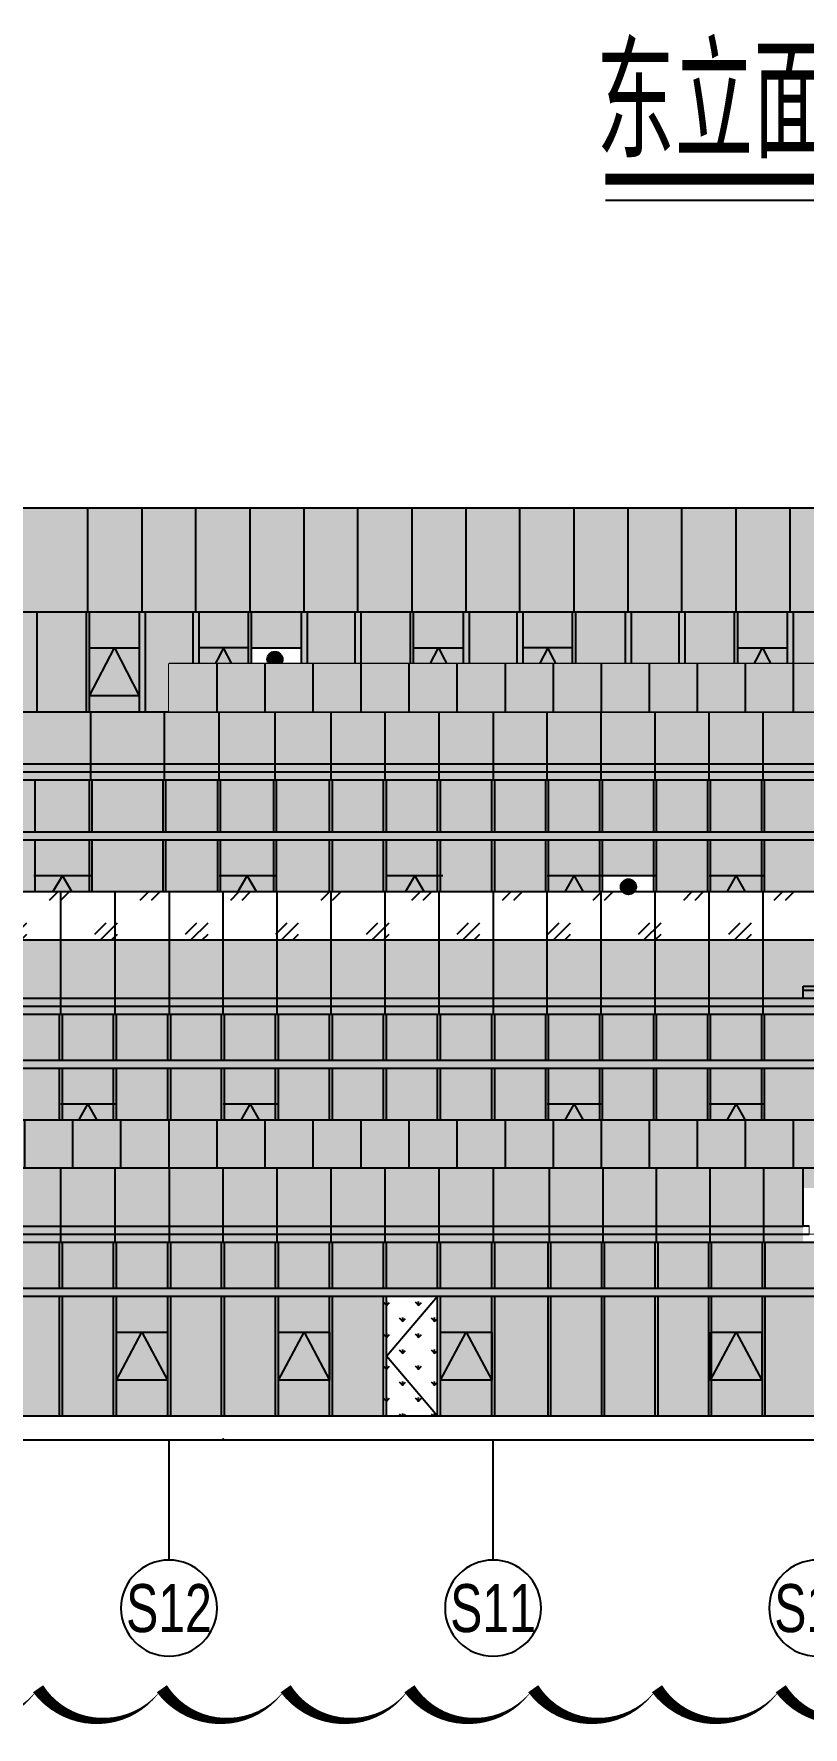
# Model space of a CAD drawing. Extents: x 1849385 to 2804940, y -773301 to -409130.
# Drawn here: x 2239556 to 2258768, y -646685 to -604378 of the extents above; entities that cross this region are included whole.
import ezdxf
from ezdxf.enums import TextEntityAlignment as Align

# ---------------------------------------------------------------- set-up
doc = ezdxf.new("R2010")
doc.units = 0
for name, color, linetype in [('#填充层', 8, 'Continuous'), ('#幕墙分格线-立面', 7, 'Continuous'), ('#文字', 2, 'Continuous'), ('#标注', 1, 'Continuous'), ('#结构边线+内凹外凸边线', 5, 'Continuous'), ('A-WALL-E', 7, 'Continuous'), ('dim', 7, 'Continuous'), ('L立面-粗线', 7, 'Continuous'), ('L立面-细线', 5, 'Continuous'), ('消防救援', 1, 'Continuous')]:
    doc.layers.add(name, color=color, linetype=linetype)
doc.styles.add('#文字', font='jrs.shx', dxfattribs={"width": 0.7, "bigfont": 'hztxt.shx'})
doc.styles.add('JHZX', font='jrs.shx', dxfattribs={"width": 0.6, "bigfont": 'jhz.shx'})
pattern_1 = [(45, (-2310428.6, 616218.3), (-1131.3708, 1131.3708), [800, -800]), (45, (-2310428.6, 616501.1), (-1131.3708, 1131.3708), [400, -1200]), (45, (-2310145.8, 616218.3), (-1131.3708, 1131.3708), [400, -1200])]

# ---------------------------------------------------------------- blocks, each defined once
blk = doc.blocks.new('*U6')
at = {"linetype": 'ByBlock'}
blk.add_line((0, -20), (0, -10.02375), dxfattribs=at)
blk.add_circle((0, -24), 4, dxfattribs=at)
at = {"color": 2, "linetype": 'ByBlock', "style": 'JHZX', "width": 0.75}
blk.add_attdef('AXES', text='', height=4, dxfattribs=at).set_placement((0, -24), align=Align.MIDDLE_CENTER)
blk = doc.blocks.new('*U8')
blk.add_line((-5.211, -0.75), (5.416, -0.75))
at = {"const_width": 0.4}
blk.add_lwpolyline([(-5.211, 0), (5.416, 0)], dxfattribs=at)
at = {"style": 'JHZX', "width": 0.75}
blk.add_attdef('立面图', text='', height=4, dxfattribs=at).set_placement((0.064, 2.74), align=Align.MIDDLE_CENTER)
blk = doc.blocks.new('A$C1BDD5639')
at = {"layer": '消防救援', "linetype": 'ByBlock'}
h = blk.add_hatch(color=256, dxfattribs=at)
h.dxf.hatch_style = 1
edge = h.paths.add_edge_path()
edge.add_arc((-283, 16), 191, 0, 360)
blk.add_circle((-283, 16), 191, dxfattribs=at)
blk = doc.blocks.new('A$C1b7c4d9e')
at = {"layer": '#标注', "color": 6, "ltscale": 300}
blk.add_lwpolyline([(-694, 0), (694, 0), (694, -1200), (-694, -1200)], close=True, dxfattribs=at)
blk.add_lwpolyline([(-694, -1200), (0, 0), (694, -1200)], dxfattribs=at)
blk = doc.blocks.new('A$C27fe7896')
at = {"layer": '#标注', "color": 6, "ltscale": 300}
for points in [[(-596, 0), (596, 0), (596, -1200), (-596, -1200), (-596, 0)], [(-596, -1200), (0, 0), (596, -1200)]]:
    blk.add_lwpolyline(points, dxfattribs=at)
blk = doc.blocks.new('A$Cd764fef1')
at = {"layer": '#幕墙分格线-立面'}
for p, q in [((14137, 23300), (132245, 23300)), ((14137, 20700), (132245, 20700)), ((61446, 20700), (61446, 18200)), ((62684, 18200), (62684, 20700)), ((62764, 18200), (62764, 20700)), ((64003, 20700), (64003, 18200)), ((64153, 20700), (64153, 18200)), ((65343, 20700), (65343, 19400)), ((65493, 20700), (65493, 19400)), ((66731, 19400), (66731, 20700)), ((66811, 19400), (66811, 20700)), ((68049, 20700), (68049, 19400)), ((68199, 20700), (68199, 19400)), ((69389, 20700), (69389, 19400)), ((69539, 20700), (69539, 19400)), ((70778, 19400), (70778, 20700)), ((70858, 19400), (70858, 20700)), ((72096, 20700), (72096, 19400)), ((72246, 20700), (72246, 19400)), ((73436, 20700), (73436, 19400)), ((73586, 20700), (73586, 19400)), ((74824, 19400), (74824, 20700)), ((74904, 19400), (74904, 20700)), ((76143, 20700), (76143, 19400)), ((76293, 20700), (76293, 19400)), ((77483, 20700), (77483, 19400)), ((77633, 20700), (77633, 19400)), ((78871, 19400), (78871, 20700)), ((78951, 19400), (78951, 20700)), ((80190, 20700), (80190, 19400)), ((80340, 20700), (80340, 19400)), ((13937, 18200), (141739, 18200)), ((62795, 16500), (62795, 18200)), ((13937, 16900), (141739, 16900)), ((14087, 16700), (141589, 16700)), ((14237, 16500), (141439, 16500)), ((61408, 15200), (61408, 16500)), ((62760, 15200), (62760, 16500)), ((62830, 15200), (62830, 16500)), ((64594, 16500), (64594, 15200)), ((64664, 16500), (64664, 15200)), ((65967, 15200), (65967, 16500)), ((66037, 15200), (66037, 16500)), ((67363, 15200), (67363, 16500)), ((67433, 15200), (67433, 16500)), ((68759, 15200), (68759, 16500)), ((68829, 15200), (68829, 16500)), ((70108, 15200), (70108, 16500)), ((70178, 15200), (70178, 16500)), ((71457, 15200), (71457, 16500)), ((71527, 15200), (71527, 16500)), ((72806, 16500), (72806, 15200)), ((72876, 16500), (72876, 15200)), ((74155, 15200), (74155, 16500)), ((74225, 15200), (74225, 16500)), ((75504, 15200), (75504, 16500)), ((75574, 15200), (75574, 16500)), ((76853, 15200), (76853, 16500)), ((76923, 15200), (76923, 16500)), ((78202, 15200), (78202, 16500)), ((78272, 15200), (78272, 16500)), ((79551, 15200), (79551, 16500)), ((79621, 15200), (79621, 16500)), ((41567, 15200), (141539, 15200)), ((41567, 15000), (141539, 15000)), ((61408, 13700), (61408, 15000)), ((62760, 13700), (62760, 15000)), ((62830, 13700), (62830, 15000)), ((64594, 15000), (64594, 13700)), ((64664, 15000), (64664, 13700)), ((65967, 13700), (65967, 15000)), ((66037, 13700), (66037, 15000)), ((67363, 13700), (67363, 15000)), ((67433, 13700), (67433, 15000)), ((68759, 13700), (68759, 15000)), ((68829, 13700), (68829, 15000)), ((70108, 13700), (70108, 15000)), ((70178, 13700), (70178, 15000)), ((71457, 13700), (71457, 15000)), ((71527, 13700), (71527, 15000)), ((72806, 15000), (72806, 13700)), ((72876, 15000), (72876, 13700)), ((74155, 13700), (74155, 15000)), ((74225, 13700), (74225, 15000)), ((75504, 13700), (75504, 15000)), ((75574, 13700), (75574, 15000)), ((76853, 13700), (76853, 15000)), ((76923, 13700), (76923, 15000)), ((78202, 13700), (78202, 15000)), ((78272, 13700), (78272, 15000)), ((79551, 13700), (79551, 15000)), ((79621, 13700), (79621, 15000)), ((113308, 13700), (41567, 13700)), ((62050, 12500), (62050, 13700)), ((63399, 12500), (63399, 13700)), ((64748, 13700), (64748, 12500)), ((66097, 12500), (66097, 13700)), ((67445, 12500), (67445, 13700)), ((68794, 12500), (68794, 13700)), ((70143, 12500), (70143, 13700)), ((71492, 12500), (71492, 13700)), ((72841, 13700), (72841, 12500)), ((74190, 12500), (74190, 13700)), ((75539, 12500), (75539, 13700)), ((76888, 12500), (76888, 13700)), ((78237, 12500), (78237, 13700)), ((79586, 12500), (79586, 13700)), ((41567, 12500), (141739, 12500)), ((62050, 10650), (62050, 12500)), ((63399, 10650), (63399, 12500)), ((64748, 12500), (64748, 10650)), ((66097, 10650), (66097, 12500)), ((67445, 10650), (67445, 12500)), ((68794, 10650), (68794, 12500)), ((70143, 10650), (70143, 12500)), ((71492, 10650), (71492, 12500)), ((72841, 12500), (72841, 10650)), ((74190, 10650), (74190, 12500)), ((75539, 10650), (75539, 12500)), ((76888, 10650), (76888, 12500)), ((78237, 10650), (78237, 12500)), ((79586, 10650), (79586, 12500)), ((41417, 11050), (141739, 11050)), ((80585, 11350), (97471, 11350)), ((80585, 11050), (80585, 11350)), ((80585, 11250), (97471, 11250)), ((80585, 11050), (97471, 11050)), ((41267, 10650), (141439, 10650)), ((41417, 10850), (141589, 10850)), ((62015, 9500), (62015, 10650)), ((62085, 9500), (62085, 10650)), ((63364, 9500), (63364, 10650)), ((63434, 9500), (63434, 10650)), ((64713, 10650), (64713, 9500)), ((64783, 10650), (64783, 9500)), ((66062, 9500), (66062, 10650)), ((66132, 9500), (66132, 10650)), ((67410, 9500), (67410, 10650)), ((67480, 9500), (67480, 10650)), ((68759, 9500), (68759, 10650)), ((68829, 9500), (68829, 10650)), ((70108, 9500), (70108, 10650)), ((70178, 9500), (70178, 10650)), ((71457, 9500), (71457, 10650)), ((71527, 9500), (71527, 10650)), ((72806, 10650), (72806, 9500)), ((72876, 10650), (72876, 9500)), ((74155, 9500), (74155, 10650)), ((74225, 9500), (74225, 10650)), ((75504, 9500), (75504, 10650)), ((75574, 9500), (75574, 10650)), ((76853, 9500), (76853, 10650)), ((76923, 9500), (76923, 10650)), ((78202, 9500), (78202, 10650)), ((78272, 9500), (78272, 10650)), ((79551, 9500), (79551, 10650)), ((79621, 9500), (79621, 10650)), ((41367, 9500), (139939, 9500)), ((41367, 9300), (139939, 9300)), ((62015, 8000), (62015, 9300)), ((62085, 8000), (62085, 9300)), ((63364, 8000), (63364, 9300)), ((63434, 8000), (63434, 9300)), ((64713, 9300), (64713, 8000)), ((64783, 9300), (64783, 8000)), ((66062, 8000), (66062, 9300)), ((66132, 8000), (66132, 9300)), ((67410, 8000), (67410, 9300)), ((67480, 8000), (67480, 9300)), ((68759, 8000), (68759, 9300)), ((68829, 8000), (68829, 9300)), ((70108, 8000), (70108, 9300)), ((70178, 8000), (70178, 9300)), ((71457, 8000), (71457, 9300)), ((71527, 8000), (71527, 9300)), ((72806, 9300), (72806, 8000)), ((72876, 9300), (72876, 8000)), ((74155, 8000), (74155, 9300)), ((74225, 8000), (74225, 9300)), ((75504, 8000), (75504, 9300)), ((75574, 8000), (75574, 9300)), ((76853, 8000), (76853, 9300)), ((76923, 8000), (76923, 9300)), ((78202, 8000), (78202, 9300)), ((78272, 8000), (78272, 9300)), ((79551, 8000), (79551, 9300)), ((79621, 8000), (79621, 9300)), ((80950, 8000), (48771, 8000)), ((62050, 4950), (62050, 6800)), ((63399, 4950), (63399, 6800)), ((64748, 6800), (64748, 4950)), ((66097, 4950), (66097, 6800)), ((67445, 4950), (67445, 6800)), ((68794, 4950), (68794, 6800)), ((70143, 4950), (70143, 6800)), ((71492, 4950), (71492, 6800)), ((72841, 6800), (72841, 4950)), ((74241, 6800), (74241, 4950)), ((75580, 6800), (75580, 4950)), ((76918, 6800), (76918, 4950)), ((78257, 6800), (78257, 4950)), ((79596, 6800), (79596, 4950)), ((81180, 6800), (80585, 6800)), ((80585, 5350), (80585, 6800)), ((49061, 5150), (80735, 5150)), ((49211, 5350), (80585, 5350)), ((80735, 5350), (80585, 5350)), ((48561, 4950), (156926, 4950)), ((62015, 3800), (62015, 4950)), ((62085, 3800), (62085, 4950)), ((63364, 3800), (63364, 4950)), ((63434, 3800), (63434, 4950)), ((64713, 4950), (64713, 3800)), ((64783, 4950), (64783, 3800)), ((66062, 3800), (66062, 4950)), ((66132, 3800), (66132, 4950)), ((67410, 3800), (67410, 4950)), ((67480, 3800), (67480, 4950)), ((68759, 3800), (68759, 4950)), ((68829, 3800), (68829, 4950)), ((70108, 3800), (70108, 4950)), ((70178, 3800), (70178, 4950)), ((71457, 3800), (71457, 4950)), ((71527, 3800), (71527, 4950)), ((72806, 4950), (72806, 3800)), ((72876, 4950), (72876, 3800)), ((74206, 4950), (74206, 3800)), ((74276, 4950), (74276, 3800)), ((75545, 4950), (75545, 3800)), ((75615, 4950), (75615, 3800)), ((76883, 4950), (76883, 3800)), ((76953, 4950), (76953, 3800)), ((78222, 4950), (78222, 3800)), ((78292, 4950), (78292, 3800)), ((79561, 4950), (79561, 3800)), ((79631, 4950), (79631, 3800)), ((48911, 3800), (157026, 3800)), ((48911, 3600), (157026, 3600)), ((62015, 600), (62015, 3600)), ((62085, 600), (62085, 3600)), ((63364, 600), (63364, 3600)), ((63434, 600), (63434, 3600)), ((64713, 3600), (64713, 600)), ((64783, 3600), (64783, 600)), ((66062, 600), (66062, 3600)), ((66132, 600), (66132, 3600)), ((67410, 600), (67410, 3600)), ((67480, 600), (67480, 3600)), ((68759, 600), (68759, 3600)), ((68829, 600), (68829, 3600)), ((70108, 600), (70108, 3600)), ((70178, 600), (70178, 3600)), ((70178, 2100), (71457, 3600)), ((71457, 600), (71457, 3600)), ((71527, 600), (71527, 3600)), ((72806, 3600), (72806, 600)), ((72876, 3600), (72876, 600)), ((74206, 3600), (74206, 600)), ((74276, 3600), (74276, 600)), ((75545, 3600), (75545, 600)), ((75615, 3600), (75615, 600)), ((76883, 3600), (76883, 600)), ((76953, 3600), (76953, 600)), ((78222, 3600), (78222, 600)), ((78292, 3600), (78292, 600)), ((79561, 3600), (79561, 600)), ((79631, 3600), (79631, 600)), ((71457, 600), (70178, 2100)), ((157026, 600), (48911, 600))]:
    blk.add_line(p, q, dxfattribs=at)
at = {"layer": '#幕墙分格线-立面', "ltscale": 300}
for points in [[(62724, 20700), (62724, 23300)], [(64078, 20700), (64078, 23300)], [(65418, 20700), (65418, 23300)], [(66771, 20700), (66771, 23300)], [(68124, 20700), (68124, 23300)], [(69464, 20700), (69464, 23300)], [(70818, 20700), (70818, 23300)], [(72171, 20700), (72171, 23300)], [(73511, 20700), (73511, 23300)], [(74864, 20700), (74864, 23300)], [(76218, 20700), (76218, 23300)], [(77558, 20700), (77558, 23300)], [(78911, 20700), (78911, 23300)], [(80265, 20700), (80265, 23300)]]:
    blk.add_lwpolyline(points, dxfattribs=at)
at = {"layer": '#幕墙分格线-立面'}
for points in [[(66811, 19800), (68049, 19800)], [(141164, 19400), (64748, 19400), (64748, 18200)], [(80935, 6800), (41117, 6800)]]:
    blk.add_lwpolyline(points, dxfattribs=at)
at = {"layer": 'A-WALL-E'}
blk.add_line((163736, 0), (48911, 0), dxfattribs=at)
at = {"layer": 'dim', "ltscale": 300}
blk.add_lwpolyline([(64748, 19400), (141164, 19400), (141164, 18200), (64748, 18200)], close=True, dxfattribs=at)
at = {"layer": 'L立面-细线', "color": 6}
for points in [[(62795, 14100), (61373, 14100)], [(61847, 13700), (62084, 14100), (62321, 13700)], [(67398, 14100), (66002, 14100)], [(66468, 13700), (66700, 14100), (66933, 13700)], [(71586, 14100), (70190, 14100)], [(70656, 13700), (70888, 14100), (71121, 13700)], [(76888, 14100), (74190, 14100)], [(74640, 13700), (74864, 14100), (75089, 13700)], [(79586, 14100), (78237, 14100)], [(78686, 13700), (78911, 14100), (79136, 13700)], [(63399, 8400), (62050, 8400)], [(62499, 8000), (62724, 8400), (62949, 8000)], [(67445, 8400), (66097, 8400)], [(66546, 8000), (66771, 8400), (66996, 8000)], [(75539, 8400), (74190, 8400)], [(74640, 8000), (74864, 8400), (75089, 8000)], [(79586, 8400), (78237, 8400)], [(78686, 8000), (78911, 8400), (79136, 8000)]]:
    blk.add_lwpolyline(points, dxfattribs=at)
at = {"layer": 'L立面-细线'}
blk.add_point((66097, 24), dxfattribs=at)
at = {"layer": '#幕墙分格线-立面', "color": 6, "ltscale": 300}
for name, p, xscale in [('A$C27fe7896', (63384, 19800), 1.038590604026846), ('A$C27fe7896', (66112, 19800), -1.038590604026846), ('A$C27fe7896', (71477, 19800), 1.038590604026846), ('A$C27fe7896', (74206, 19800), -1.038590604026846), ('A$C27fe7896', (79571, 19800), 1.038590604026846), ('A$C1b7c4d9e', (64073, 2700), 0.9214697406340058), ('A$C1b7c4d9e', (68120, 2700), 0.9214697406340058), ('A$C1b7c4d9e', (72167, 2700), 0.9214697406340058), ('A$C1b7c4d9e', (78911, 2700), 0.9214697406340058)]:
    blk.add_blockref(name, p, dxfattribs=dict(at, xscale=xscale))
at = {"layer": '消防救援', "linetype": 'ByBlock', "rotation": 270}
for p in [(67375, 19229), (76206, 13546)]:
    blk.add_blockref('A$C1BDD5639', p, dxfattribs=at)
at = {"ltscale": 300}
blk.add_wipeout([(64748, 19400), (141164, 19400), (141164, 18200), (64748, 18200)], dxfattribs=at).dxf.layer = 'dim'
at = {"layer": '#幕墙分格线-立面'}
for p, q in [((64629, 18200), (64629, 16500)), ((66002, 16500), (66002, 18200)), ((67398, 16500), (67398, 18200)), ((68794, 16500), (68794, 18200)), ((70143, 16500), (70143, 18200)), ((71492, 16500), (71492, 18200)), ((72841, 18200), (72841, 16500)), ((74190, 16500), (74190, 18200)), ((75539, 16500), (75539, 18200)), ((76888, 16500), (76888, 18200)), ((78237, 16500), (78237, 18200)), ((79586, 16500), (79586, 18200))]:
    blk.add_line(p, q, dxfattribs=at)
blk = doc.blocks.new('TC3')
at = {"layer": '#填充层', "ltscale": 5}
h = blk.add_hatch(dxfattribs=at)
h.set_pattern_fill('DOTS', color=256, scale=200)
h.set_pattern_definition([(0, (-2310428.6, 616218.28), (158.75, 317.5), [0, -317.5])])
h.paths.add_polyline_path([(-90678, -10800), (9193, -10800), (9193, -12650), (-90678, -12650)])
h.paths.add_polyline_path([(9193, -6800), (-118026, -6800), (-118026, -5100), (9193, -5100)])
h.paths.add_polyline_path([(-118108, 0), (0, 0), (0, -2600), (-118108, -2600)])
h.paths.add_polyline_path([(-34774, -16500), (-34774, -18350), (24680, -18350), (24680, -16500)])
h.paths.add_polyline_path([(-51661, -18350), (-51661, -16500), (-82885, -16500), (-82885, -18350)])
at = {"layer": '#填充层'}
h = blk.add_hatch(dxfattribs=at)
h.set_pattern_fill('DASH', color=256, scale=200, style=0)
h.set_pattern_definition([(0, (-2310428.6, 616218.28), (190.5, 190.5), [190.5, -190.5])])
h.paths.add_polyline_path([(-116639, -5100), (-116639, -2600), (-117858, -2600), (-117858, -5100)])
h.paths.add_polyline_path([(-108710, -5100), (-108710, -2600), (-110098, -2600), (-110098, -5100)])
h.paths.add_polyline_path([(-104663, -5100), (-104663, -2600), (-107220, -2600), (-107220, -5100)])
h.paths.add_polyline_path([(-100616, -5100), (-100616, -2600), (-103173, -2600), (-103173, -5100)])
h.paths.add_polyline_path([(-92523, -5100), (-92523, -2600), (-95080, -2600), (-95080, -5100)])
h.paths.add_polyline_path([(-88476, -5100), (-88476, -2600), (-91033, -2600), (-91033, -5100)])
h.paths.add_polyline_path([(-84430, -5100), (-84430, -2600), (-86986, -2600), (-86986, -5100)])
h.paths.add_polyline_path([(-76336, -5100), (-76336, -2600), (-78893, -2600), (-78893, -5100)])
h.paths.add_polyline_path([(-72289, -5100), (-72289, -2600), (-74846, -2600), (-74846, -5100)])
h.paths.add_polyline_path([(-68243, -5100), (-68243, -2600), (-70799, -2600), (-70799, -5100)])
h.paths.add_polyline_path([(-60149, -3900), (-60149, -2600), (-62706, -2600), (-62706, -3900)])
h.paths.add_polyline_path([(-56102, -3900), (-56102, -2600), (-58659, -2600), (-58659, -3900)])
h.paths.add_polyline_path([(-52056, -3900), (-52056, -2600), (-54612, -2600), (-54612, -3900)])
h.paths.add_polyline_path([(-43962, -3900), (-43962, -2600), (-46519, -2600), (-46519, -3900)])
h.paths.add_polyline_path([(-39916, -3900), (-39916, -2600), (-42472, -2600), (-42472, -3900)])
h.paths.add_polyline_path([(-35869, -3900), (-35869, -2600), (-38426, -2600), (-38426, -3900)])
h.paths.add_polyline_path([(-27775, -3900), (-27775, -2600), (-30332, -2600), (-30332, -3900)])
h.paths.add_polyline_path([(-23729, -3900), (-23729, -2600), (-26285, -2600), (-26285, -3900)])
h.paths.add_polyline_path([(-19682, -3900), (-19682, -2600), (-22239, -2600), (-22239, -3900)])
h.paths.add_polyline_path([(-11588, -3900), (-11588, -2600), (-14145, -2600), (-14145, -3900)])
h.paths.add_polyline_path([(-7542, -3900), (-7542, -2600), (-10098, -2600), (-10098, -3900)])
h.paths.add_polyline_path([(-2005, -2600), (-2005, -3900), (-250, -3900), (-250, -2600)])
h.paths.add_polyline_path([(-3495, -3900), (-3495, -2600), (-6052, -2600), (-6052, -3900)])
h.paths.add_polyline_path([(-97808, -5100), (-97808, -3500), (-96570, -3500), (-96570, -2600), (-99126, -2600), (-99126, -5100)])
h.paths.add_polyline_path([(-81621, -5100), (-81621, -3500), (-80383, -3500), (-80383, -2600), (-82940, -2600), (-82940, -5100)])
h.paths.add_polyline_path([(-65434, -3500), (-64196, -3500), (-64196, -2600), (-66753, -2600), (-66753, -3900), (-65434, -3900)])
h.paths.add_polyline_path([(-49247, -3500), (-48009, -3500), (-48009, -2600), (-50566, -2600), (-50566, -3900), (-49247, -3900)])
h.paths.add_polyline_path([(-33060, -3900), (-33060, -3500), (-31822, -3500), (-31822, -2600), (-34379, -2600), (-34379, -3900)])
h.paths.add_polyline_path([(-16874, -3500), (-15635, -3500), (-15635, -2600), (-18192, -2600), (-18192, -3900), (-16874, -3900)])
at = {"layer": '#填充层', "ltscale": 5}
h = blk.add_hatch(dxfattribs=at)
h.set_pattern_fill('玻璃A', color=256, scale=200)
h.set_pattern_definition(pattern_1)
h.paths.add_polyline_path([(8918, -5100), (-67498, -5100), (-67498, -3900), (8918, -3900)])
h.paths.add_polyline_path([(-83445, -15300), (-51326, -15300), (-51326, -16500), (-83445, -16500)])
h.paths.add_polyline_path([(-35109, -15300), (24405, -15300), (24405, -16500), (-35109, -16500)])
h = blk.add_hatch(dxfattribs=at)
h.set_pattern_fill('玻璃1', color=256, scale=200)
h.set_pattern_definition([(45, (-2310428.6, 616298.3), (-979.76716, 979.76716), [448, -1152]), (45, (-2310236.6, 616378.3), (-979.76716, 979.76716), [192, -1408]), (45, (-2310428.6, 616378.3), (-979.76716, 979.76716), [320, -1280]), (45, (-2310332.6, 616298.3), (1074.8023, -1074.8023), [400, -1200]), (45, (-2310428.6, 616218.3), (-979.76716, 979.76716), [640, -960]), (45, (-2310428.6, 616458.3), (-979.76716, 979.76716), [160, -1440])])
h.paths.add_polyline_path([(-44817, -17000), (-44817, -14000), (-41617, -14000), (-41617, -17000), (-35139, -17000), (-35139, -15300), (7443, -15300), (7443, -12650), (-91128, -12650), (-91128, -16500), (-83475, -16500), (-83475, -15300), (-51066, -15300), (-51066, -17000)])
h.paths.add_polyline_path([(-87731, -9200), (-87731, -9600), (-72893, -9600), (-72893, -9200), (-71544, -9200), (-71544, -9600), (-56706, -9600), (-56706, -9200), (-55357, -9200), (-55357, -9600), (-40519, -9600), (-40519, -9200), (-39171, -9200), (-39171, -9600), (-24333, -9600), (-24333, -9200), (-22984, -9200), (-22984, -9600), (-18937, -9600), (-18937, -10800), (-8146, -10800), (-8146, -9200), (-6797, -9200), (-6797, -10800), (9043, -10800), (9043, -6800), (-90429, -6800), (-90429, -9600), (-89080, -9600), (-89080, -9200)])
h.paths.add_polyline_path([(-62138, -22700), (-62138, -19700), (-60718, -19700), (-60718, -22700), (-48633, -22700), (-48633, -19700), (-45433, -19700), (-45433, -22700), (-41001, -22700), (-41001, -19700), (-37801, -19700), (-37801, -22700), (-1436, -22700), (-1436, -19700), (41, -19700), (41, -22700), (24530, -22700), (24530, -18350), (-5448, -18350), (-5448, -19500), (-16239, -19500), (-16239, -18350), (-91128, -18350), (-91128, -22700)])
h = blk.add_hatch(dxfattribs=at)
h.set_pattern_fill('玻璃A', color=256, scale=200)
h.set_pattern_definition(pattern_1)
h.paths.add_polyline_path([(-18937, -9600), (-90429, -9600), (-90429, -10800), (-18937, -10800)])
h = blk.add_hatch(dxfattribs=at)
h.set_pattern_fill('GRASS', color=256, scale=200)
h.set_pattern_definition([(90, (-62138.23, -22700), (-399.12, 399.12), [105.83, -692.404]), (45, (-62138.23, -22700), (-399.12, 399.12), [105.83, -458.61]), (135, (-62138.23, -22700), (-399.12, -399.12), [105.83, -458.61])])
h.paths.add_polyline_path([(-62138, -19700), (-60718, -19700), (-60718, -22700), (-62138, -22700)])
at = {"layer": 'L立面-粗线'}
h = blk.add_hatch(dxfattribs=at)
h.set_pattern_fill('CROSS', color=8, scale=200)
h.set_pattern_definition([(0, (-116639.4, -5100), (317.5, 317.5), [158.75, -476.25]), (90, (-116560.03, -5179.37), (-317.5, 317.5), [158.75, -476.25])])
h.paths.add_polyline_path([(-110098, -2600), (-116639, -2600), (-116639, -5100), (-110098, -5100)])
h.paths.add_polyline_path([(-108710, -2600), (-107220, -2600), (-107220, -5100), (-108710, -5100)])
h.paths.add_polyline_path([(-104663, -2600), (-103173, -2600), (-103173, -5100), (-104663, -5100)])
h.paths.add_polyline_path([(-100616, -2600), (-99126, -2600), (-99126, -5100), (-100616, -5100)])
h.paths.add_polyline_path([(-96570, -2600), (-95080, -2600), (-95080, -5100), (-96570, -5100)])
h.paths.add_polyline_path([(-92523, -2600), (-91033, -2600), (-91033, -5100), (-92523, -5100)])
h.paths.add_polyline_path([(-88476, -2600), (-86986, -2600), (-86986, -5100), (-88476, -5100)])
h.paths.add_polyline_path([(-84430, -2600), (-82940, -2600), (-82940, -5100), (-84430, -5100)])
h.paths.add_polyline_path([(-80383, -2600), (-78893, -2600), (-78893, -5100), (-80383, -5100)])
h.paths.add_polyline_path([(-76336, -2600), (-74846, -2600), (-74846, -5100), (-76336, -5100)])
h.paths.add_polyline_path([(-72289, -2600), (-70799, -2600), (-70799, -5100), (-72289, -5100)])
h.paths.add_polyline_path([(-3495, -3900), (-2005, -3900), (-2005, -2600), (-3495, -2600)])
h.paths.add_polyline_path([(-7542, -3900), (-6052, -3900), (-6052, -2600), (-7542, -2600)])
h.paths.add_polyline_path([(-11588, -3900), (-10098, -3900), (-10098, -2600), (-11588, -2600)])
h.paths.add_polyline_path([(-15635, -3900), (-14145, -3900), (-14145, -2600), (-15635, -2600)])
h.paths.add_polyline_path([(-19682, -3900), (-18192, -3900), (-18192, -2600), (-19682, -2600)])
h.paths.add_polyline_path([(-23729, -3900), (-22239, -3900), (-22239, -2600), (-23729, -2600)])
h.paths.add_polyline_path([(-27775, -3900), (-26285, -3900), (-26285, -2600), (-27775, -2600)])
h.paths.add_polyline_path([(-31822, -3900), (-30332, -3900), (-30332, -2600), (-31822, -2600)])
h.paths.add_polyline_path([(-35869, -3900), (-34379, -3900), (-34379, -2600), (-35869, -2600)])
h.paths.add_polyline_path([(-39916, -3900), (-38426, -3900), (-38426, -2600), (-39916, -2600)])
h.paths.add_polyline_path([(-43962, -3900), (-42472, -3900), (-42472, -2600), (-43962, -2600)])
h.paths.add_polyline_path([(-48009, -3900), (-46519, -3900), (-46519, -2600), (-48009, -2600)])
h.paths.add_polyline_path([(-52056, -3900), (-50566, -3900), (-50566, -2600), (-52056, -2600)])
h.paths.add_polyline_path([(-56102, -3900), (-54612, -3900), (-54612, -2600), (-56102, -2600)])
h.paths.add_polyline_path([(-60149, -3900), (-58659, -3900), (-58659, -2600), (-60149, -2600)])
h.paths.add_polyline_path([(-64196, -3900), (-62706, -3900), (-62706, -2600), (-64196, -2600)])
h.paths.add_polyline_path([(-67498, -5100), (-67498, -3900), (-66753, -3900), (-66753, -2600), (-68243, -2600), (-68243, -5100)])
blk = doc.blocks.new('*U30')
at = {"layer": '#幕墙分格线-立面', "ltscale": 300}
blk.add_lwpolyline([(0, -600), (0, 600)], dxfattribs=at)
blk = doc.blocks.new('*U31')
at = {"layer": '#幕墙分格线-立面', "color": 0, "linetype": 'ByBlock', "lineweight": -2, "transparency": 16777216}
for p in [(0, 0), (1200, 0), (2400, 0), (3600, 0), (4800, 0), (6000, 0), (7200, 0), (8400, 0), (9600, 0), (10800, 0), (12000, 0), (13200, 0), (14400, 0)]:
    blk.add_blockref('*U30', p, dxfattribs=at)
blk = doc.blocks.new('*U32')
at = {"layer": '#幕墙分格线-立面', "ltscale": 300}
blk.add_lwpolyline([(0, -600), (0, 600)], dxfattribs=at)
blk = doc.blocks.new('*U33')
at = {"layer": '#幕墙分格线-立面', "color": 0, "linetype": 'ByBlock', "lineweight": -2, "transparency": 16777216}
for p in [(0, 0), (1200, 0), (2400, 0), (3600, 0), (4800, 0), (6000, 0), (7200, 0), (8400, 0), (9600, 0), (10800, 0), (12000, 0), (13200, 0), (14400, 0), (15600, 0)]:
    blk.add_blockref('*U32', p, dxfattribs=at)
blk = doc.blocks.new('*U34')
at = {"layer": '#幕墙分格线-立面', "ltscale": 300}
blk.add_lwpolyline([(0, -600), (0, 600)], dxfattribs=at)
blk = doc.blocks.new('*U35')
at = {"layer": '#幕墙分格线-立面', "color": 0, "linetype": 'ByBlock', "lineweight": -2, "transparency": 16777216}
for p in [(0, 0), (1200, 0), (2400, 0), (3600, 0), (4800, 0), (6000, 0), (7200, 0), (8400, 0), (9600, 0), (10800, 0), (12000, 0), (13200, 0), (14400, 0), (15600, 0)]:
    blk.add_blockref('*U34', p, dxfattribs=at)

msp = doc.modelspace()

# ---------------------------------------------------------------- hatches: boundary and pattern name
at = {"layer": '#填充层', "ltscale": 300}
h = msp.add_hatch(color=252, dxfattribs=at)
h.dxf.hatch_style = 1
h.paths.add_polyline_path([(2247012.7, -630018.3), (2250989.4, -630018.3), (2250989.4, -628868.3), (2247012.7, -628868.3)])
h.paths.add_polyline_path([(2250989.4, -630218.3), (2247012.7, -630218.3), (2247012.7, -631518.3), (2250989.4, -631518.3)])
h = msp.add_hatch(color=252, dxfattribs=at)
h.dxf.hatch_style = 1
h.paths.add_polyline_path([(2257804, -630018.3), (2260431.8, -630018.3), (2260431.8, -628868.3), (2257804, -628868.3)])
h.paths.add_polyline_path([(2257804, -631518.3), (2258767.9, -631518.3), (2258767.9, -633218.3), (2260431.8, -633218.3), (2260431.8, -630218.3), (2257804, -630218.3)])
h = msp.add_hatch(color=252, dxfattribs=at)
h.dxf.hatch_style = 1
h.paths.add_polyline_path([(2247012.7, -635718.3), (2248256.6, -635718.3), (2248256.6, -634568.3), (2247012.7, -634568.3)])
h.paths.add_polyline_path([(2248256.6, -635918.3), (2247012.7, -635918.3), (2247012.7, -638918.3), (2248256.6, -638918.3)])
h = msp.add_hatch(color=252, dxfattribs=at)
h.dxf.hatch_style = 1
h.paths.add_polyline_path([(2249710.5, -635718.3), (2252389.4, -635718.3), (2252389.4, -634568.3), (2249710.5, -634568.3)])
h.paths.add_polyline_path([(2250989.4, -638018.3), (2249710.5, -638018.3), (2249710.5, -638918.3), (2252389.4, -638918.3), (2252389.4, -635918.3), (2249710.5, -635918.3), (2249710.5, -636818.3), (2250989.4, -636818.3)])

# ---------------------------------------------------------------- linework, layer by layer
at = {"layer": 'Defpoints', "color": 3}
msp.add_lwpolyline([(2292211.7, -645725.4, 0, 309.1, -0.5205671), (2289120.5, -645725.4, 0, 309.1, -0.5205671), (2286029.3, -645725.4, 0, 309.1, -0.5205671), (2282938, -645725.4, 0, 309.1, -0.5205671), (2279846.8, -645725.4, 0, 309.1, -0.5205671), (2276755.6, -645725.4, 0, 309.1, -0.5205671), (2273664.4, -645725.4, 0, 309.1, -0.5205671), (2270573.1, -645725.4, 0, 309.1, -0.5205671), (2267481.9, -645725.4, 0, 309.1, -0.5205671), (2264390.7, -645725.4, 0, 309.1, -0.5205671), (2261299.5, -645725.4, 0, 309.1, -0.5205671), (2258208.2, -645725.4, 0, 309.1, -0.5205671), (2255117, -645725.4, 0, 309.1, -0.5205671), (2252025.8, -645725.4, 0, 309.1, -0.5205671), (2248934.6, -645725.4, 0, 309.1, -0.5205671), (2245843.3, -645725.4, 0, 309.1, -0.5205671), (2242752.1, -645725.4, 0, 309.1, -0.5205671), (2239660.9, -645725.4, 0, 309.1, -0.5205671), (2236569.7, -645725.4, 0, 309.1, -0.5205671)], format="xyseb", dxfattribs=at)

# ---------------------------------------------------------------- block references
at = {"layer": '#标注'}
ref = msp.add_blockref('*U8', (2257478.4, -608007.5), dxfattribs=dict(at, xscale=700, yscale=700, zscale=700))
ref.add_attrib('立面图', '东立面图', dxfattribs={"layer": '#文字', "color": 2, "height": 2800, "style": '#文字', "width": 0.7}).set_placement((2257523.5, -606089.7), align=Align.MIDDLE_CENTER)
at = {"layer": '#标注', "linetype": 'ByBlock'}
ref = msp.add_blockref('*U6', (2242930.9, -636511.2), dxfattribs=dict(at, xscale=-300, yscale=300, zscale=300))
ref.add_attrib('AXES', 'S12', dxfattribs={"layer": '0', "color": 2, "linetype": 'ByBlock', "height": 1200, "style": 'JHZX', "width": 0.75}).set_placement((2242930.9, -643711.2), align=Align.MIDDLE_CENTER)
ref = msp.add_blockref('*U6', (2251024.4, -636511.2), dxfattribs=dict(at, xscale=-300, yscale=300, zscale=300))
ref.add_attrib('AXES', 'S11', dxfattribs={"layer": '0', "color": 2, "linetype": 'ByBlock', "height": 1200, "style": 'JHZX', "width": 0.75}).set_placement((2251024.4, -643711.2), align=Align.MIDDLE_CENTER)
ref = msp.add_blockref('*U6', (2259117.9, -636511.2), dxfattribs=dict(at, xscale=-300, yscale=300, zscale=300))
ref.add_attrib('AXES', 'S10', dxfattribs={"layer": '0', "color": 2, "linetype": 'ByBlock', "height": 1200, "style": 'JHZX', "width": 0.75}).set_placement((2259117.9, -643711.2), align=Align.MIDDLE_CENTER)

# ---------------------------------------------------------------- next in the draw order: block references
at = {"layer": 'dim', "ltscale": 300}
msp.add_blockref('A$Cd764fef1', (2178183.3, -639518.3), dxfattribs=at)

# ---------------------------------------------------------------- next in the draw order: linework, layer by layer
at = {"layer": '#结构边线+内凹外凸边线', "ltscale": 300, "const_width": 20}
msp.add_lwpolyline([(2310428.6, -618818.3), (2192320.2, -618818.3), (2192320.2, -616218.3), (2310428.6, -616218.3)], close=True, dxfattribs=at)
for points in [[(2192120.2, -621318.3), (2192120.2, -622618.3), (2192270.2, -622618.3), (2192270.2, -622818.3), (2192420.2, -622818.3), (2192420.2, -623018.3), (2319622.1, -623018.3), (2319622.1, -622818.3), (2319772.1, -622818.3), (2319772.1, -622618.3), (2319922.1, -622618.3), (2319922.1, -621318.3), (2192120.2, -621318.3)], [(2319922.1, -627018.3), (2319922.1, -628468.3), (2319772.1, -628468.3), (2319772.1, -628668.3), (2319622.1, -628668.3), (2319622.1, -628868.3), (2219450.6, -628868.3), (2219450.6, -628668.3), (2219600.6, -628668.3), (2219600.6, -628468.3), (2222250.6, -628468.3), (2222250.6, -628268.3), (2219753.6, -628159), (2219750.6, -627018.3), (2319922.1, -627018.3)], [(2227544, -632718.3), (2227544, -634168.3), (2227394, -634168.3), (2227394, -634368.3), (2227244, -634368.3), (2227244, -634568.3), (2259067.9, -634568.3), (2259060.5, -634368.3), (2258917.9, -634368.3), (2258917.9, -634168.3), (2258767.9, -634168.3), (2258767.9, -632718.3), (2227544, -632718.3)]]:
    msp.add_lwpolyline(points, dxfattribs=at)

# ---------------------------------------------------------------- next in the draw order: block references
at = {"layer": '#幕墙分格线-立面'}
for name, p in [('*U31', (2244130.9, -620718.3)), ('*U33', (2242930.9, -632118.3))]:
    msp.add_blockref(name, p, dxfattribs=at)
at = {"layer": '#幕墙分格线-立面', "xscale": -1}
msp.add_blockref('*U35', (2242930.9, -632118.3), dxfattribs=at)
at = {"layer": 'dim'}
msp.add_blockref('TC3', (2310428.6, -616218.3), dxfattribs=at)

doc.saveas('drawing.dxf')
